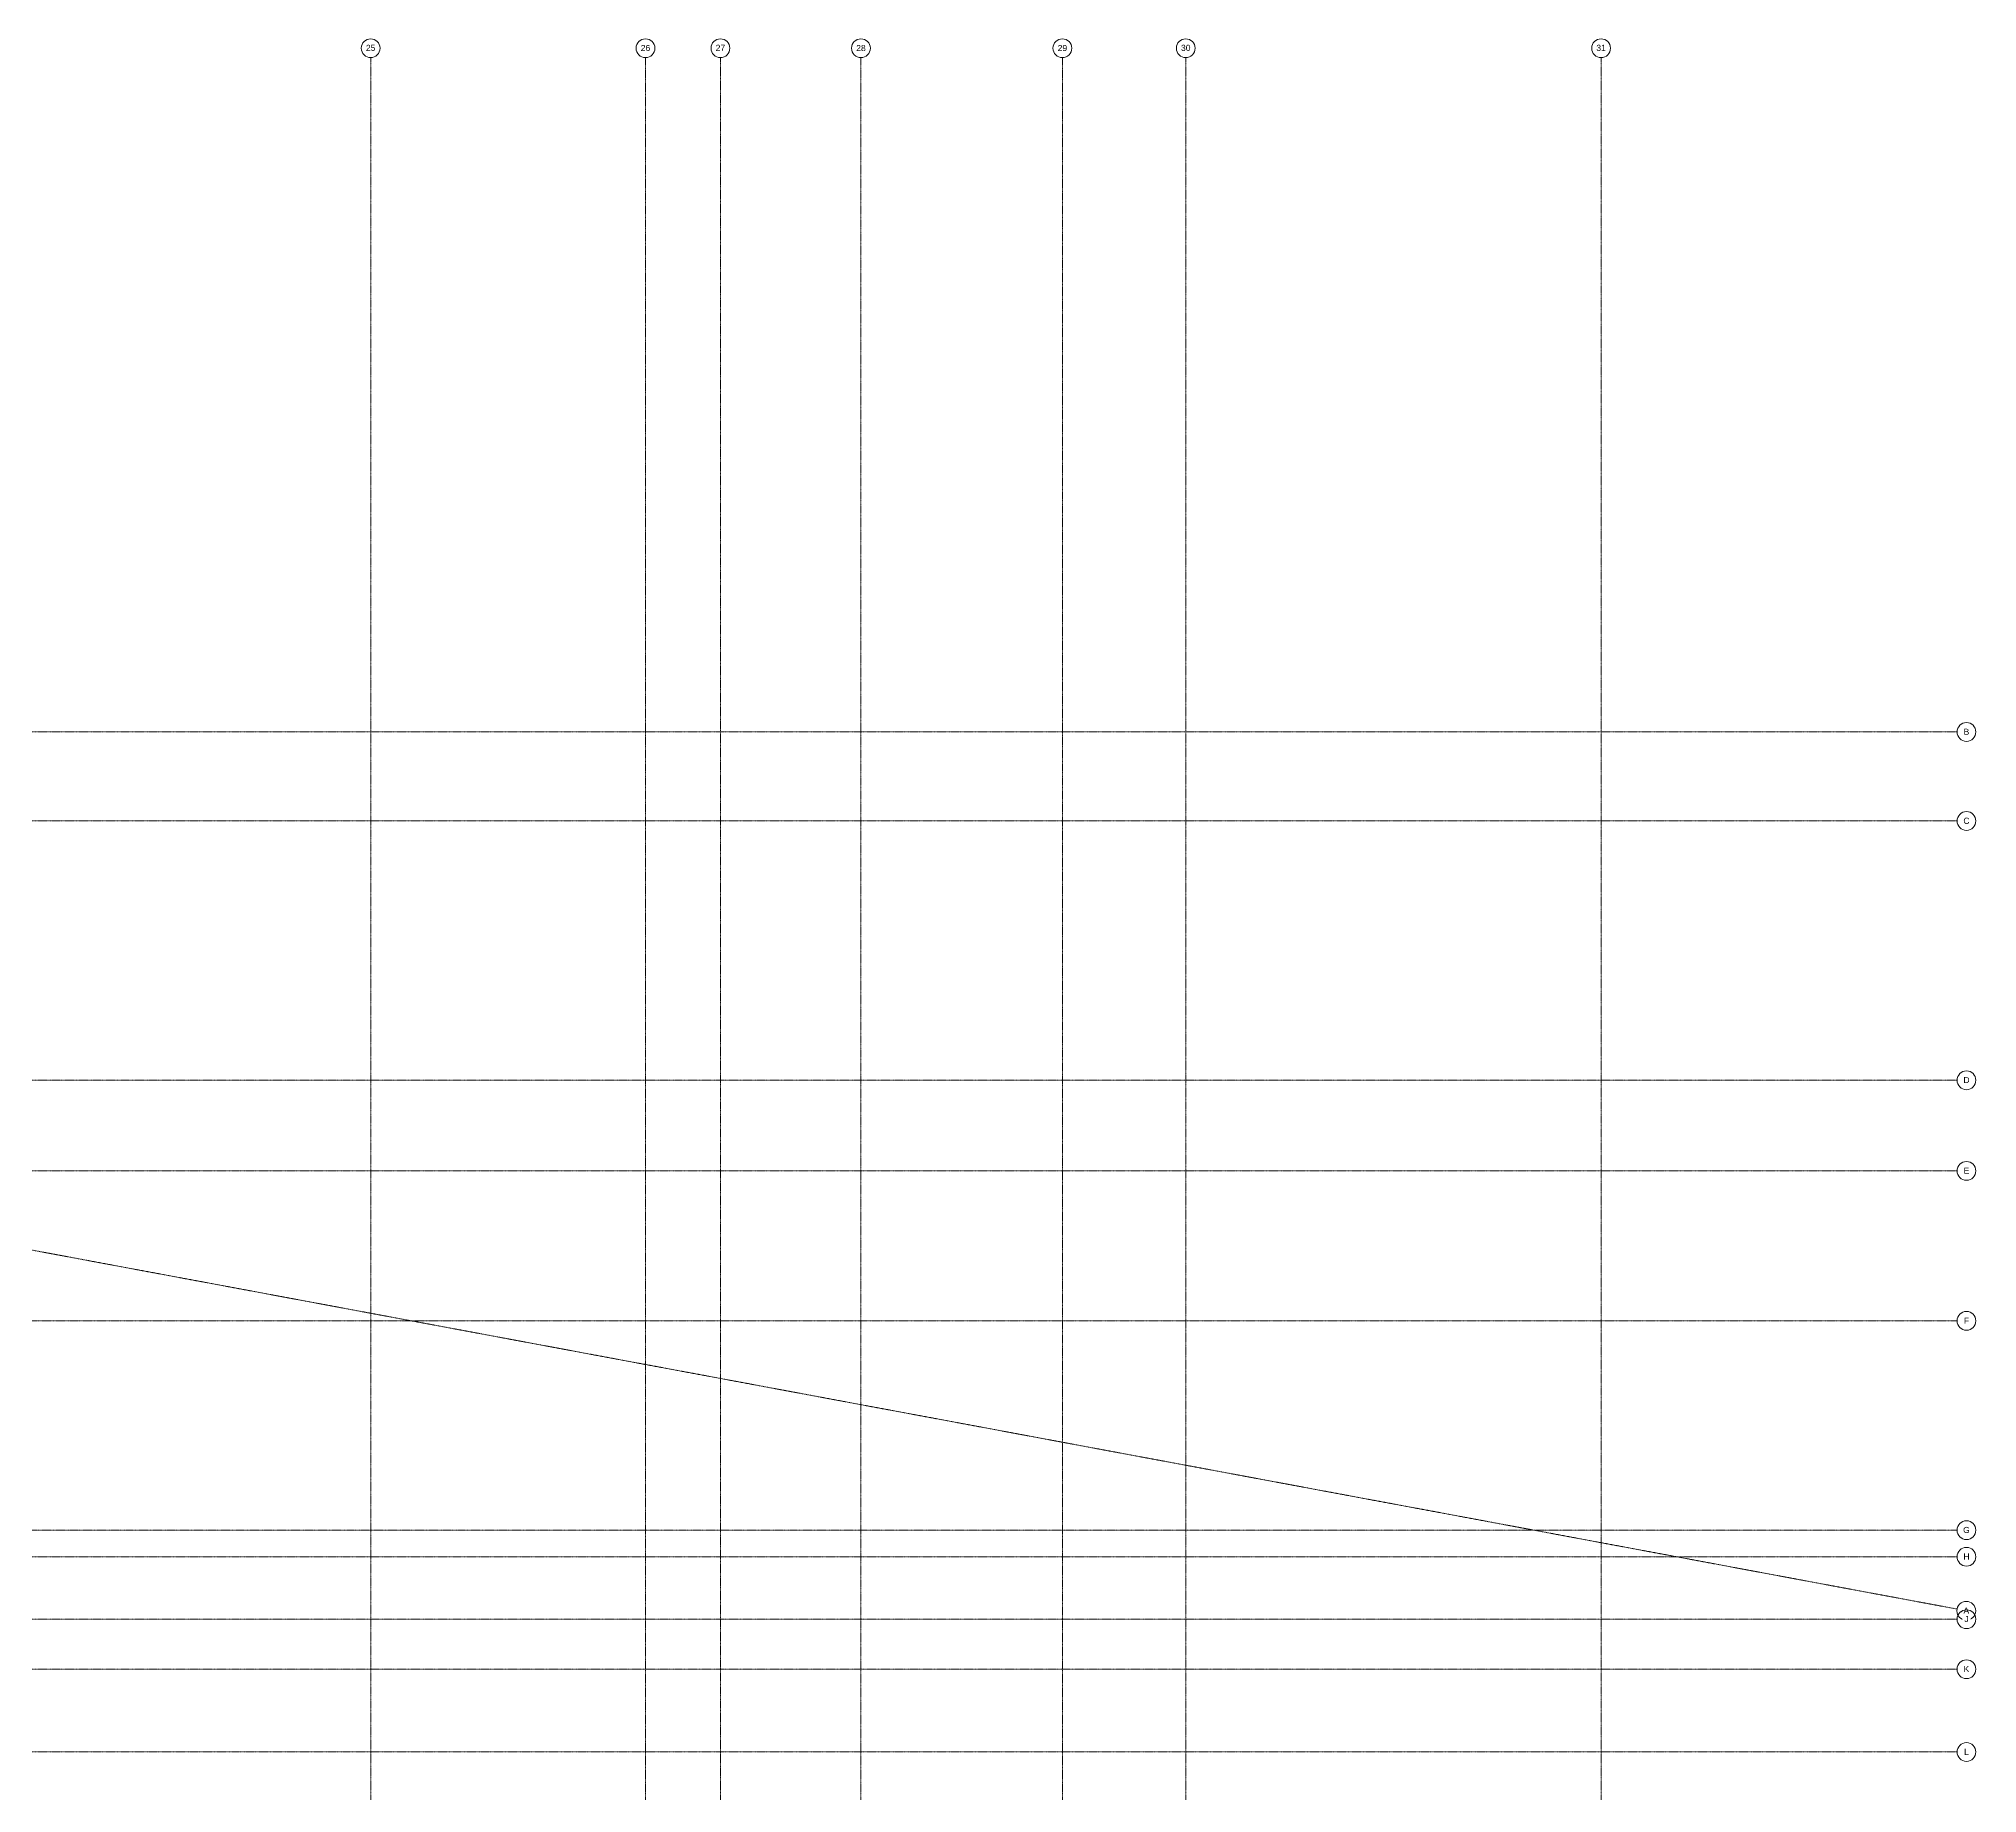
# Model space of a CAD drawing. Header units: inches. Extents: x -4862 to 241, y -496 to 4477.
# Drawn here: x -1001 to 241, y 661 to 1784 of the extents above; entities that cross this region are included whole.
import ezdxf

# ---------------------------------------------------------------- set-up
doc = ezdxf.new("R2010")
doc.units = ezdxf.units.IN
doc.header["$MEASUREMENT"] = 0
doc.linetypes.add('Grid Line', pattern=[0.875, 0.5, -0.125, 0.125, -0.125])
doc.layers.add('S-GRID', color=1, linetype='Continuous', lineweight=9)
doc.layers.add('S-GRID-IDEN', color=1, linetype='Continuous', lineweight=13)
doc.styles.add('Arial', font='arial.ttf', dxfattribs={"height": 3.934132})

# ---------------------------------------------------------------- blocks, each defined once
blk = doc.blocks.new('Grid - 3_16_-139788-MAIN LEVEL')
at = {"layer": 'S-GRID-IDEN'}
blk.add_circle((0, 0), 0.188, dxfattribs=at)

msp = doc.modelspace()

# ---------------------------------------------------------------- block references
at = {"layer": 'S-GRID-IDEN'}
for p, xscale, yscale, zscale, rotation in [((-788, 1777.7), 31.99999999999999, 31.99999999999999, 31.99999999999999, 180), ((-564, 1777.7), 31.99999999999999, 31.99999999999999, 31.99999999999999, 180), ((-266, 1777.7), 31.99999999999999, 31.99999999999999, 31.99999999999999, 180), ((0, 1777.7), 31.99999999999999, 31.99999999999999, 31.99999999999999, 180), ((234, 1340), 31.99999999999999, 31.99999999999999, 31.99999999999999, 269.9999999999996), ((234, 1283), 31.99999999999999, 31.99999999999999, 31.99999999999999, 269.9999999999996), ((234, 1117), 31.99999999999999, 31.99999999999999, 31.99999999999999, 269.9999999999996), ((234, 1059), 31.99999999999999, 31.99999999999999, 31.99999999999999, 269.9999999999996), ((234, 963), 31.99999999999999, 31.99999999999999, 31.99999999999999, 90), ((234, 829), 31.99999999999999, 31.99999999999999, 31.99999999999999, 90), ((234, 812), 31.99999999999999, 31.99999999999999, 31.99999999999999, 269.9999999999996), ((233.9, 777.4), 31.99999999999998, 31.99999999999998, 31.99999999999998, 259.4416666666667), ((234, 740), 31.99999999999999, 31.99999999999999, 31.99999999999999, 269.9999999999996), ((234, 687), 31.99999999999999, 31.99999999999999, 31.99999999999999, 269.9999999999996)]:
    msp.add_blockref('Grid - 3_16_-139788-MAIN LEVEL', p, dxfattribs=dict(at, xscale=xscale, yscale=yscale, zscale=zscale, rotation=rotation))
at = {"layer": 'S-GRID-IDEN', "xscale": 31.99999999999999, "yscale": 31.99999999999999, "zscale": 31.99999999999999}
for p in [(-612, 1777.7), (-474, 1777.7), (-345, 1777.7)]:
    msp.add_blockref('Grid - 3_16_-139788-MAIN LEVEL', p, dxfattribs=at)

# ---------------------------------------------------------------- next in the draw order: texts
at = {"layer": 'S-GRID-IDEN', "lineweight": 9, "char_height": 3.93, "attachment_point": 2, "line_spacing_factor": 0.938532, "style": 'Arial', "bg_fill": 3, "box_fill_scale": 1.25, "bg_fill_color": 0, "bg_fill_transparency": 0}
for s, insert, width in [('25', (-788, 1779.9), 7.296), ('26', (-612, 1779.8), 7.296), ('27', (-564, 1779.9), 7.296), ('28', (-474, 1779.8), 7.296), ('29', (-345, 1779.8), 7.296), ('30', (-266, 1779.9), 7.296), ('31', (0, 1779.9), 7.296), ('A', (233.9, 779.5), 4.368), ('K', (234, 742.1), 4.368), ('L', (234, 689.1), 3.648)]:
    msp.add_mtext(s, dxfattribs=dict(at, insert=insert, width=width))

# ---------------------------------------------------------------- next in the draw order: linework, layer by layer
at = {"layer": 'S-GRID', "linetype": 'Grid Line'}
for p, q in [((-788, 1771.7), (-788, -484.3)), ((-612, -484.3), (-612, 1771.7)), ((-564, 1771.7), (-564, -484.3)), ((-474, -484.3), (-474, 1771.7)), ((-345, -484.3), (-345, 1771.7)), ((-266, 1771.7), (-266, -484.3)), ((0, 1771.7), (0, -484.3)), ((-3580, 1488.3), (228, 778.5)), ((-3666.4, 740), (228, 740)), ((-3666.4, 687), (228, 687))]:
    msp.add_line(p, q, dxfattribs=at)

# ---------------------------------------------------------------- next in the draw order: block references
at = {"layer": 'S-GRID-IDEN', "xscale": 31.99999999999999, "yscale": 31.99999999999999, "zscale": 31.99999999999999, "rotation": 269.9999999999996}
msp.add_blockref('Grid - 3_16_-139788-MAIN LEVEL', (234, 772), dxfattribs=at)

# ---------------------------------------------------------------- next in the draw order: texts
at = {"layer": 'S-GRID-IDEN', "lineweight": 9, "char_height": 3.93, "attachment_point": 2, "line_spacing_factor": 0.938532, "style": 'Arial', "bg_fill": 3, "box_fill_scale": 1.25, "bg_fill_color": 0, "bg_fill_transparency": 0}
for s, insert, width in [('B', (234, 1342.1), 4.368), ('C', (234, 1285.1), 4.704), ('D', (234, 1119.1), 4.704), ('E', (234, 1061.1), 4.368), ('F', (234, 965.1), 3.984), ('G', (234, 831.1), 5.088), ('H', (234, 814.1), 4.704), ('J', (234, 774.1), 3.264)]:
    msp.add_mtext(s, dxfattribs=dict(at, insert=insert, width=width))

# ---------------------------------------------------------------- next in the draw order: linework, layer by layer
at = {"layer": 'S-GRID', "linetype": 'Grid Line'}
for p, q in [((-3666.4, 1340), (228, 1340)), ((-3666.4, 1283), (228, 1283)), ((-3666.4, 1117), (228, 1117)), ((-3666.4, 1059), (228, 1059)), ((228, 963), (-3666.4, 963)), ((228, 829), (-3666.4, 829)), ((-3666.4, 812), (228, 812)), ((-3666.4, 772), (228, 772))]:
    msp.add_line(p, q, dxfattribs=at)

doc.saveas('drawing.dxf')
